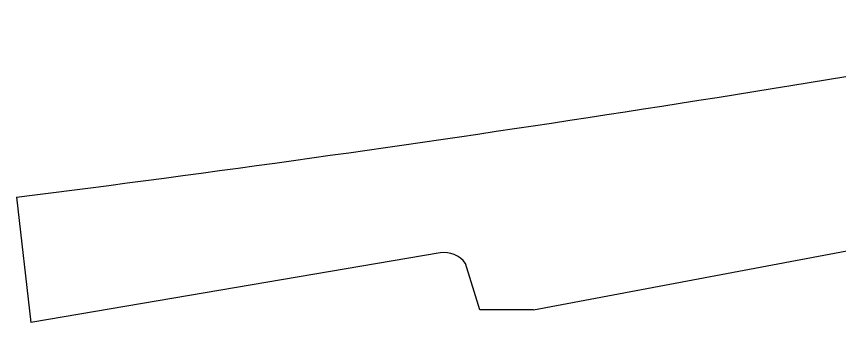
# Model space of a CAD drawing. Header units: millimetres. Extents: x 75 to 2709, y 49 to 1209.
# Drawn here: x 75 to 126.5, y 180.1 to 199.3 of the extents above; entities that cross this region are included whole.
import ezdxf

# ---------------------------------------------------------------- set-up
doc = ezdxf.new("R2010")
doc.units = ezdxf.units.MM
doc.layers.add('Urbanización', color=250, linetype='Continuous')

msp = doc.modelspace()

# ---------------------------------------------------------------- linework, layer by layer
at = {"layer": 'Urbanización'}
for p, q in [((75.049, 187.985), (75.938, 180.146)), ((101.545, 184.512), (75.938, 180.146)), ((107.382, 180.946), (127.311, 184.69)), ((104.033, 180.946), (103.139, 183.848)), ((107.382, 180.946), (104.033, 180.946))]:
    msp.add_line(p, q, dxfattribs=at)
for centre, radius, start, end in [((-103.385, 1595.43), 1418.711, 277.225342, 280.236376), ((101.787, 182.847), 1.682, 36.5063, 98.2648)]:
    msp.add_arc(centre, radius, start, end, dxfattribs=at)

doc.saveas('drawing.dxf')
